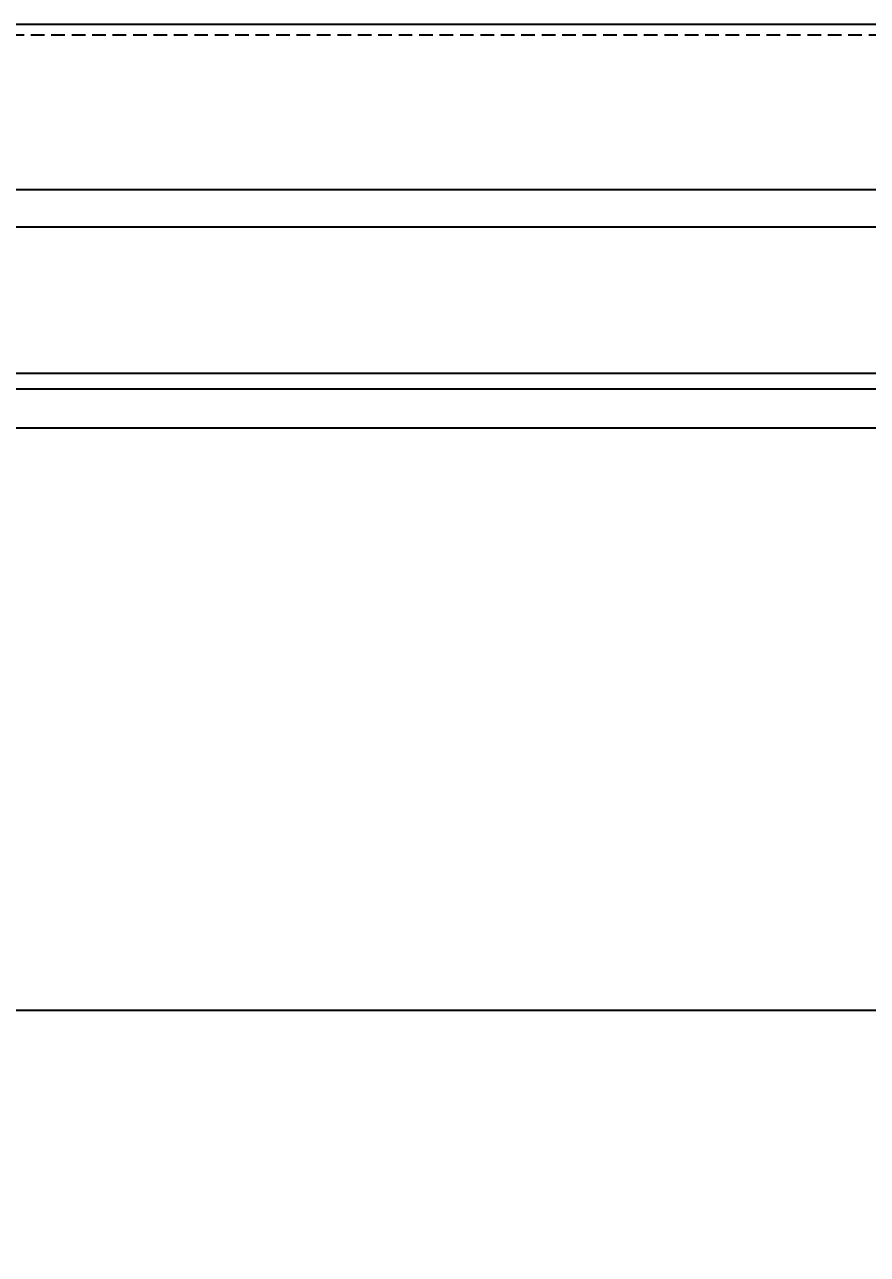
# Model space of a CAD drawing. Header units: inches. Extents: x -456 to 658, y -232 to 0.
# Drawn here: x -139.6 to -124.14, y -48.45 to -25.88 of the extents above; entities that cross this region are included whole.
import ezdxf

# ---------------------------------------------------------------- set-up
doc = ezdxf.new("R2010")
doc.units = ezdxf.units.IN
doc.header["$MEASUREMENT"] = 0
doc.linetypes.add('HIDDEN', pattern=[0.375, 0.25, -0.125])
doc.layers.add('_Defpoints', color=7, linetype='Continuous', lineweight=25, plot=False)
doc.styles.get("Standard").update_dxf_attribs({"font": 'arial.ttf'})
doc.dimstyles.get("Standard").update_dxf_attribs({"dimtxt": 0.18, "dimasz": 0.18, "dimexe": 0.18, "dimexo": 0.0625, "dimgap": 0.09, "dimtad": 0, "dimtih": 1, "dimtoh": 1, "dimdec": 4, "dimzin": 0, "dimdsep": 46, "dimtxsty": 'Standard', "dimcen": 0.09, "dimadec": 0, "dimazin": 0, "dimtfac": 1, "dimtdec": 4, "dimtofl": 0, "dimtmove": 0, "dimatfit": 3, "dimfxl": 1, "dimtolj": 1, "dimtzin": 0, "dimarcsym": 0})

# ---------------------------------------------------------------- blocks, each defined once
blk = doc.blocks.new('*D38')
at = {"color": 0, "lineweight": -2, "transparency": 16777216}
for p, q in [((-184.964, -33.032), (-184.964, -46.139)), ((-116.165, -32.96), (-116.165, -46.139)), ((-182.804, -43.979), (-161.048, -43.979)), ((-118.325, -43.979), (-140.08, -43.979))]:
    blk.add_line(p, q, dxfattribs=at)
at = {"color": 0, "transparency": 16777216}
for points in [[(-182.804, -43.619), (-182.804, -44.339), (-184.964, -43.979)], [(-118.325, -43.619), (-118.325, -44.339), (-116.165, -43.979)]]:
    blk.add_solid(points, dxfattribs=at)
at = {"layer": 'Defpoints', "color": 0, "transparency": 16777216}
for p in [(-116.165, -32.21), (-184.964, -32.282), (-116.165, -43.979)]:
    blk.add_point(p, dxfattribs=at)
at = {"color": 0, "transparency": 16777216, "insert": (-150.564, -43.979), "char_height": 3, "attachment_point": 5}
blk.add_mtext('\\A1;##" MAX."', dxfattribs=at)

msp = doc.modelspace()

# ---------------------------------------------------------------- linework, layer by layer
for points in [[(0, -25.88019), (-219.36285, -25.88019)], [(0.06297, -28.91307), (-219.29988, -28.91307)], [(0.06407, -29.59547), (-219.29879, -29.59547)], [(0, -32.28212), (-228.1713, -32.28212)], [(0, -32.56878), (-228.1713, -32.56878)], [(0, -33.28543), (-228.1713, -33.28543)]]:
    msp.add_lwpolyline(points)
at = {"layer": '_Defpoints', "linetype": 'HIDDEN'}
msp.add_lwpolyline([(-219.36285, -26.06652), (0, -26.06652)], dxfattribs=at)

# ---------------------------------------------------------------- dimensions: what is measured, and where the dimension line sits
dim = msp.add_linear_dim(base=(-116.16491, -43.97939), p1=(-184.96354, -32.28212), p2=(-116.16491, -32.21045), text='##" MAX."', dimstyle='Standard', override={"dimscale": 12, "dimtxt": 0.25})
dim.commit()
dim.dimension.update_dxf_attribs({"geometry": '*D38', "text_midpoint": (-150.56423, -43.97939)})

doc.saveas('drawing.dxf')
